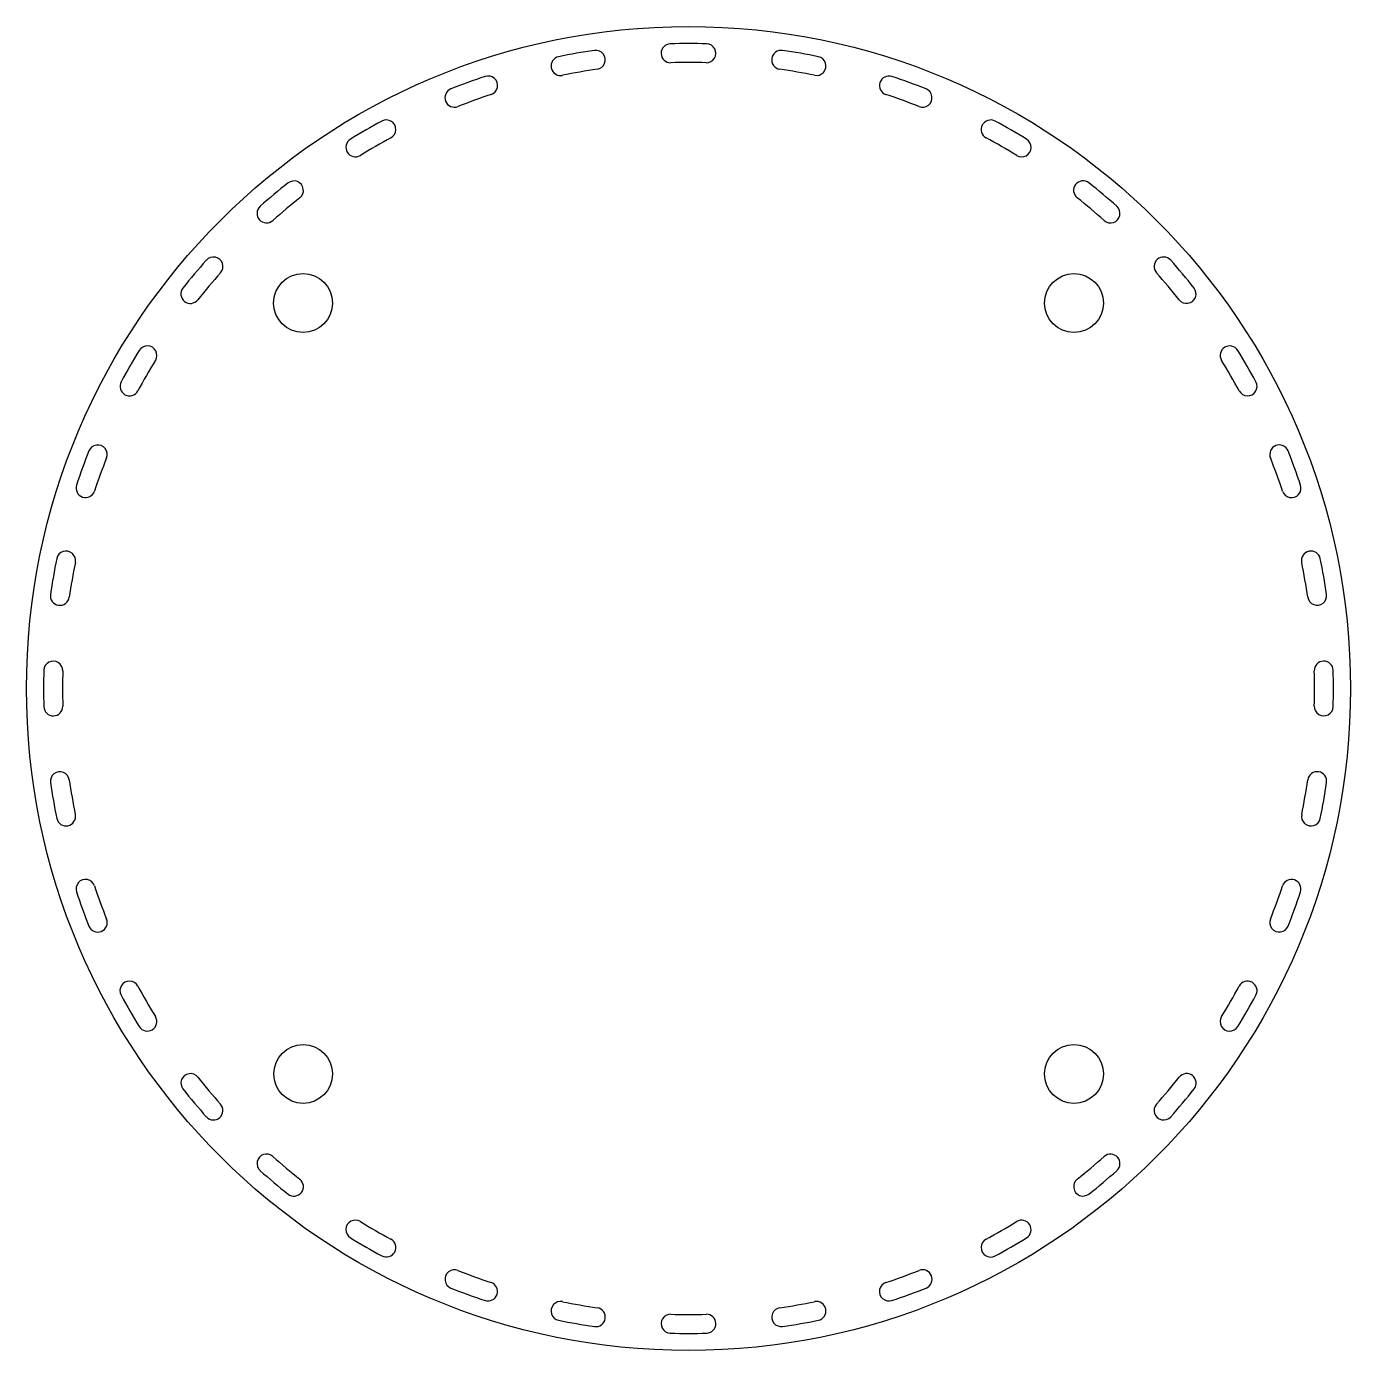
# Model space of a CAD drawing. Header units: millimetres. Extents: x 45 to 114.8, y 33.8 to 103.6.
import ezdxf

# ---------------------------------------------------------------- set-up
doc = ezdxf.new("R2010")
doc.units = ezdxf.units.MM

# ---------------------------------------------------------------- blocks, each defined once
blk = doc.blocks.new('*U6')
for centre, radius, start, end in [((-0.007, 0.944), 0.5, 1.61485, 181.50658), ((-33.493, 0), 33, 358.38351, 1.61321), ((-33.493, 0), 34, 358.38515, 1.61485), ((-0.007, -0.944), 0.5, 178.27688, 358.38515)]:
    blk.add_arc(centre, radius, start, end)
blk = doc.blocks.new('*U7')
at = {"color": 0, "linetype": 'ByBlock', "lineweight": -2, "transparency": 16777216}
for p, rotation in [((40.666, 76.038), 99.9999999999998), ((46.482, 76.546), 89.99999999999984), ((52.298, 76.038), 79.99999999999986), ((35.027, 74.526), 109.9999999999998), ((57.937, 74.526), 69.99999999999993), ((29.735, 72.059), 119.9999999999998), ((63.229, 72.059), 59.99999999999999), ((24.953, 68.71), 129.9999999999997), ((68.011, 68.71), 49.99999999999997), ((20.825, 64.582), 139.9999999999996), ((72.139, 64.582), 39.99999999999999), ((17.476, 59.8), 149.9999999999996), ((75.488, 59.8), 30.00000000000001), ((15.009, 54.508), 159.9999999999995), ((77.955, 54.508), 19.99999999999998), ((13.497, 48.869), 169.9999999999995), ((79.467, 48.869), 9.999999999999977), ((12.989, 43.053), 180), ((13.497, 37.237), 189.9999999999993), ((79.467, 37.237), 349.999999999999), ((15.009, 31.598), 199.9999999999993), ((77.955, 31.598), 339.9999999999991), ((17.476, 26.306), 209.9999999999994), ((75.488, 26.306), 329.9999999999991), ((20.825, 21.524), 219.9999999999993), ((72.139, 21.524), 319.9999999999991), ((24.953, 17.396), 229.9999999999993), ((68.011, 17.396), 309.9999999999991), ((29.735, 14.047), 239.9999999999994), ((63.229, 14.047), 299.9999999999991), ((35.027, 11.58), 249.9999999999993), ((57.937, 11.58), 289.999999999999), ((40.666, 10.068), 259.9999999999993), ((52.298, 10.068), 279.9999999999991), ((46.482, 9.56), 269.9999999999992)]:
    blk.add_blockref('*U6', p, dxfattribs=dict(at, rotation=rotation))
blk.add_blockref('*U6', (79.975, 43.053), dxfattribs=at)

msp = doc.modelspace()

# ---------------------------------------------------------------- linework, layer by layer
for centre, radius in [((79.882, 68.68), 34.9), ((59.562, 89), 1.55), ((100.202, 88.999), 1.55), ((59.567, 48.36), 1.55), ((100.202, 48.36), 1.55)]:
    msp.add_circle(centre, radius)

# ---------------------------------------------------------------- block references
msp.add_blockref('*U7', (33.4, 25.627))

doc.saveas('drawing.dxf')
